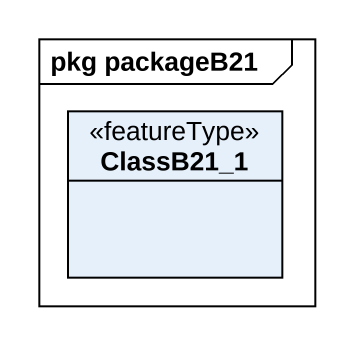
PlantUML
@startuml
mainframe pkg packageB21
hide circle
hide empty members
class ClassB21_1 <<featureType>>
@enduml
